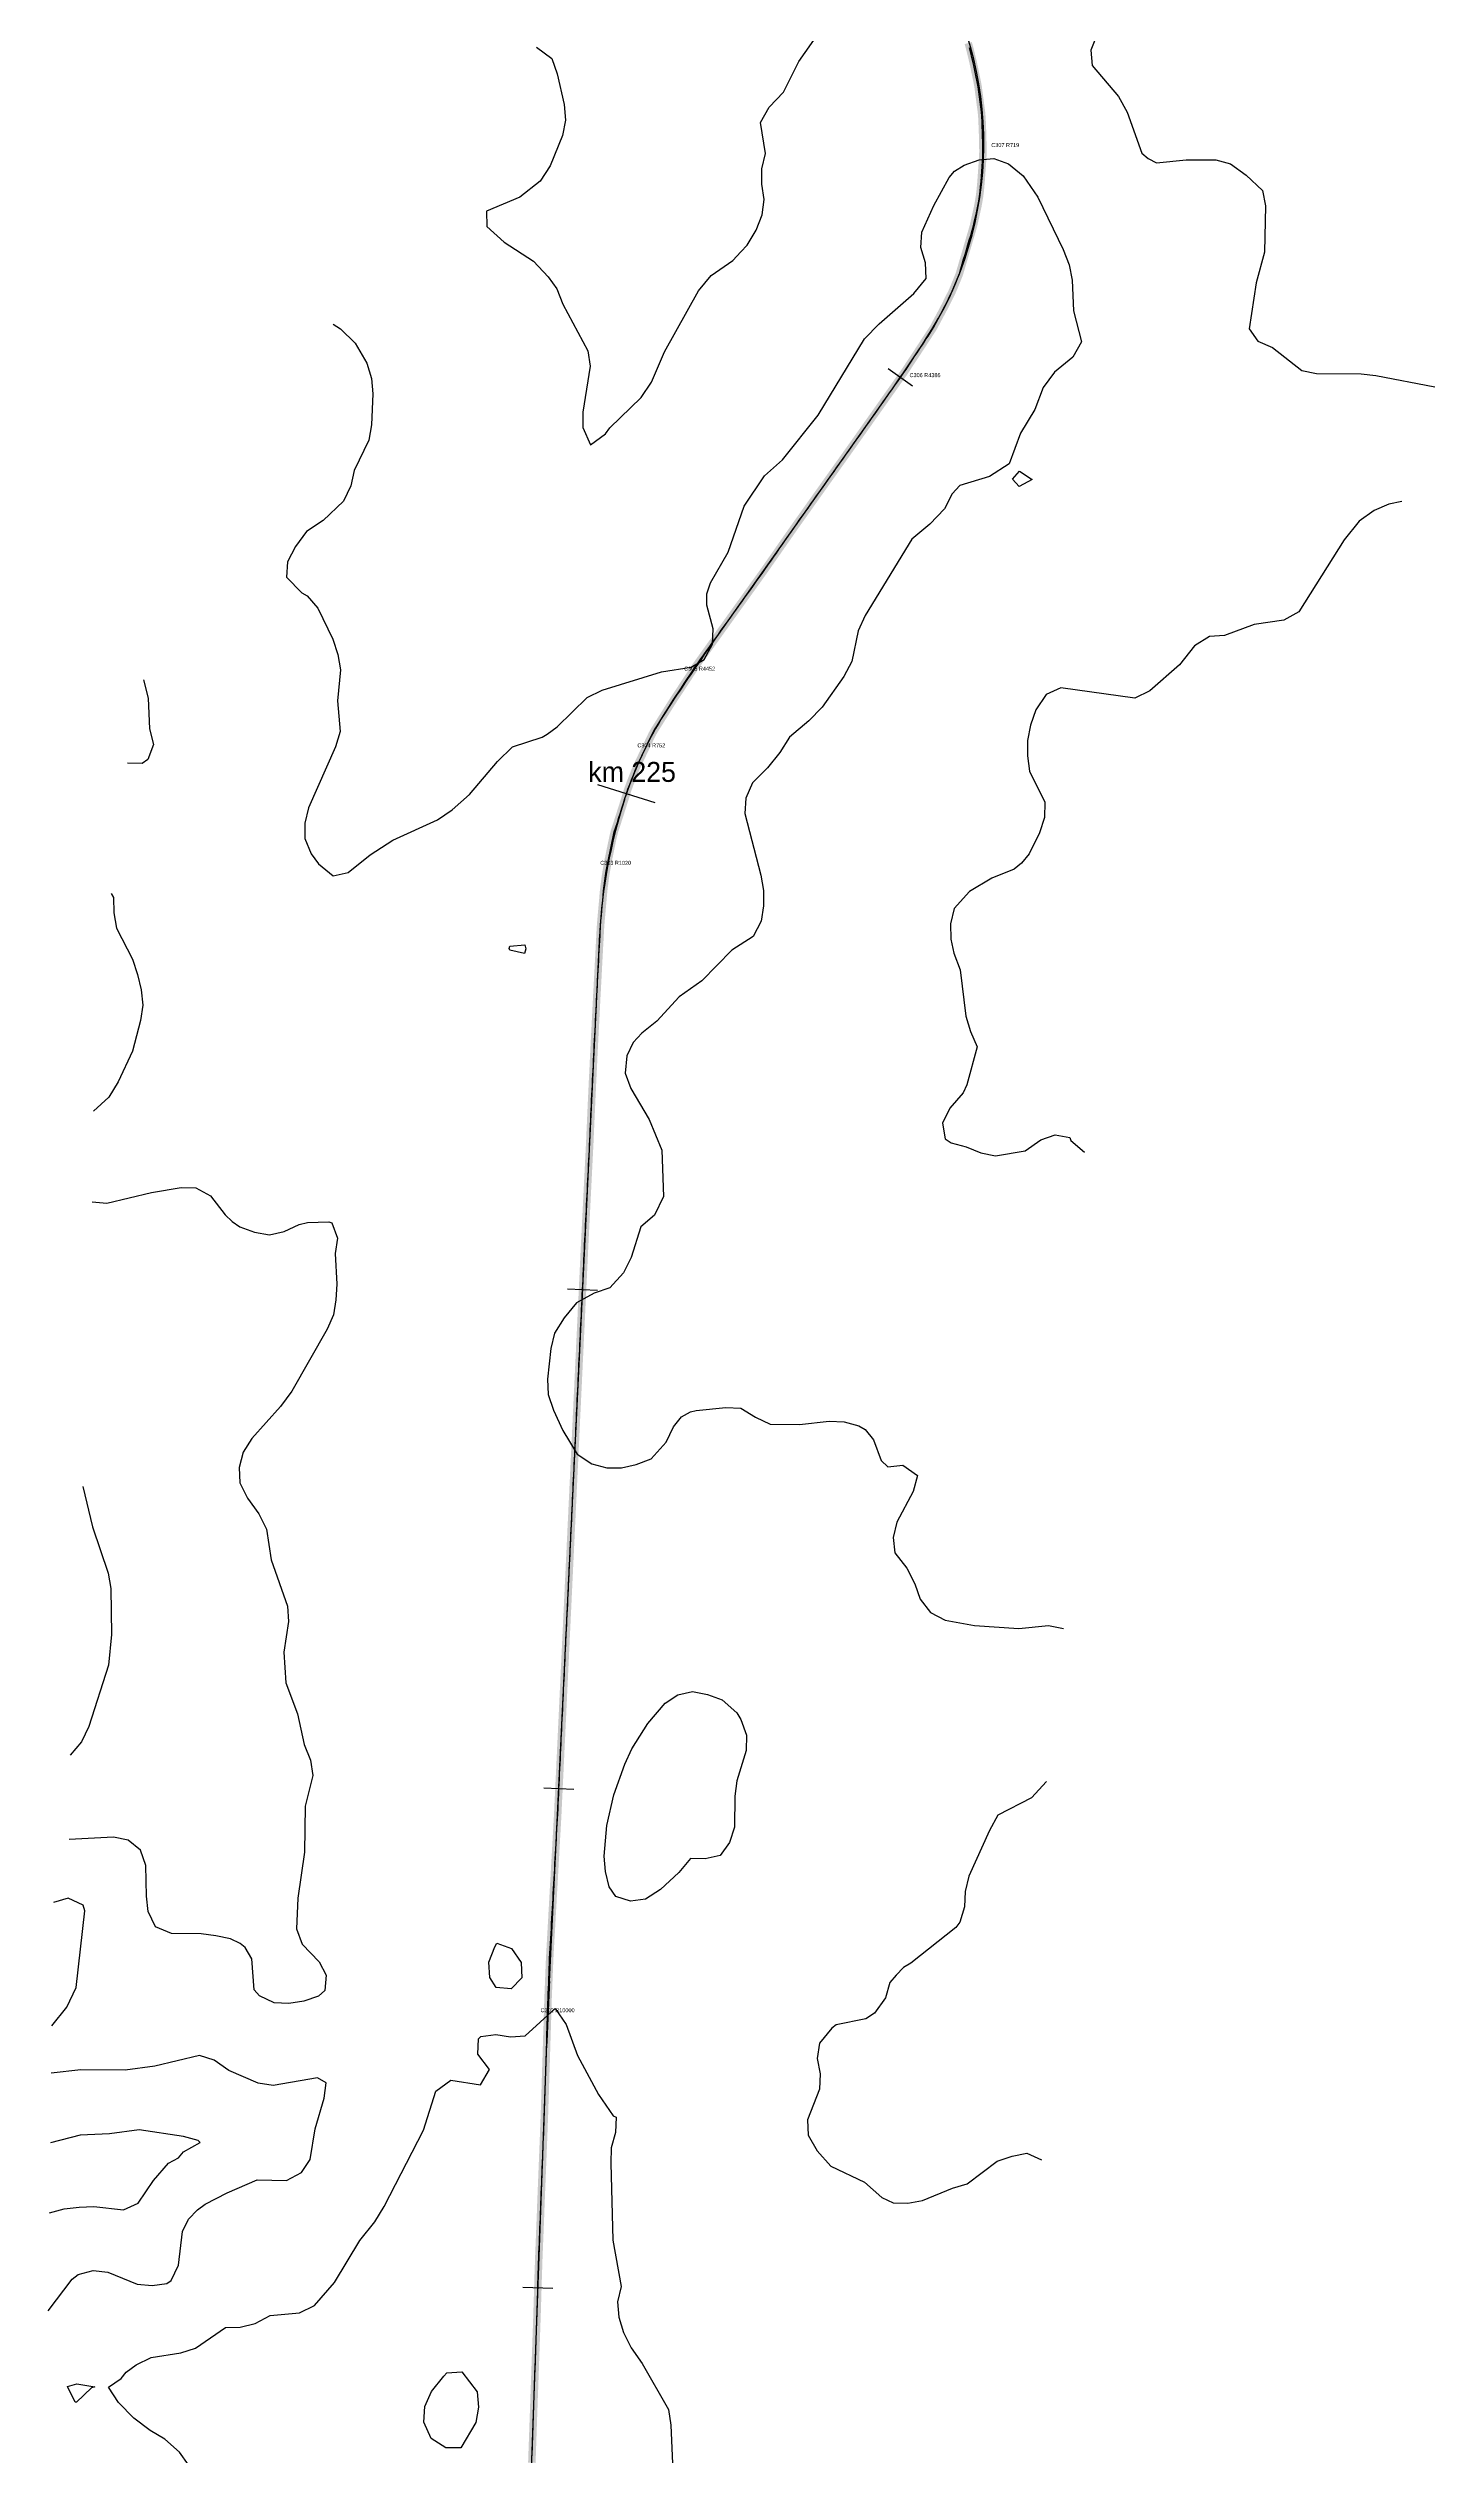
# Model space of a CAD drawing. Header units: metres. Extents: x 697254 to 930473, y 8023396 to 8227001.
# Drawn here: x 777453 to 780231, y 8153143 to 8157965 of the extents above; entities that cross this region are included whole.
import ezdxf

# ---------------------------------------------------------------- set-up
doc = ezdxf.new("R2010")
doc.units = ezdxf.units.M
for name, color, linetype in [('ALIGNMENT_FITTED', 4, 'Continuous'), ('CENTRELINE', 7, 'Continuous'), ('CHAINAGE', 7, 'Continuous'), ('CONTOUR_10M', 33, 'Continuous'), ('CONTOUR_INDEX_50M', 34, 'Continuous'), ('CURVE_LABELS', 4, 'Continuous'), ('GRADE_0-4', 3, 'Continuous')]:
    doc.layers.add(name, color=color, linetype=linetype)

msp = doc.modelspace()

# ---------------------------------------------------------------- linework, layer by layer
at = {"layer": 'ALIGNMENT_FITTED'}
for p, q in [((778784.6, 8156774.3), (779122, 8157250.5)), ((778607.8, 8156459.4), (778610, 8156466)), ((778457.3, 8154092.6), (778558.1, 8156190.3)), ((778303.7, 8149803), (778452.1, 8153968.8))]:
    msp.add_line(p, q, dxfattribs=at)
for centre, radius, start, end in [((778609.1, 8157773.5), 718.5, -33.2836, 32.2298), ((775543.6, 8159785.9), 4385.6, -35.3195, -33.2836), ((782417.5, 8154200.3), 4452.4, 144.6805, 146.7058), ((779324.6, 8156231.5), 752.2, 146.7058, 161.8278), ((779577, 8156141.3), 1020, 161.8278, 177.2492), ((788445.8, 8153612.6), 10000, 177.24922, 177.95868)]:
    msp.add_arc(centre, radius, start, end, dxfattribs=at)
at = {"layer": 'CENTRELINE'}
msp.add_polyline3d([(778422.4, 8153139, 1308.6), (778422.8, 8153149, 1308.6), (778423.1, 8153159, 1308.5), (778423.5, 8153169, 1308.5), (778423.8, 8153179, 1308.5), (778424.2, 8153189, 1308.4), (778424.5, 8153199, 1308.3), (778424.9, 8153209, 1308.2), (778425.2, 8153219, 1308.1), (778425.6, 8153229, 1308), (778425.9, 8153239, 1307.8), (778426.3, 8153248.9, 1307.6), (778426.6, 8153258.9, 1307.4), (778427, 8153268.9, 1307.2), (778427.4, 8153278.9, 1307.1), (778427.7, 8153288.9, 1307.1), (778428.1, 8153298.9, 1307.1), (778428.4, 8153308.9, 1306.9), (778428.8, 8153318.9, 1306.8), (778429.1, 8153328.9, 1306.7), (778429.5, 8153338.9, 1306.5), (778429.8, 8153348.9, 1306.2), (778430.2, 8153358.9, 1305.9), (778430.5, 8153368.9, 1305.9), (778430.9, 8153378.9, 1306), (778431.2, 8153388.9, 1306.1), (778431.6, 8153398.9, 1306.1), (778431.9, 8153408.9, 1305.9), (778432.3, 8153418.9, 1305.8), (778432.6, 8153428.9, 1305.8), (778432.9, 8153438.9, 1305.8), (778433.2, 8153448.9, 1305.9), (778433.5, 8153458.9, 1305.7), (778433.8, 8153468.9, 1305.5), (778434.1, 8153478.9, 1305.2), (778434.4, 8153488.9, 1305.1), (778434.7, 8153498.9, 1305), (778435, 8153508.9, 1304.9), (778435.4, 8153518.9, 1304.9), (778435.7, 8153528.9, 1305.1), (778436, 8153538.9, 1305.2), (778436.4, 8153548.9, 1305.4), (778436.8, 8153558.9, 1305.5), (778437.2, 8153568.9, 1305.6), (778437.6, 8153578.9, 1305.7), (778438, 8153588.9, 1305.6), (778438.4, 8153598.9, 1305.5), (778438.8, 8153608.9, 1305.4), (778439.2, 8153618.9, 1305.4), (778439.6, 8153628.9, 1305.5), (778439.9, 8153638.9, 1305.5), (778440.3, 8153648.9, 1305.4), (778440.7, 8153658.9, 1305.3), (778441.1, 8153668.9, 1305.2), (778441.5, 8153678.9, 1305.3), (778441.9, 8153688.9, 1305.3), (778442.3, 8153698.9, 1305.4), (778442.7, 8153708.9, 1305.1), (778443.1, 8153718.9, 1304.8), (778443.5, 8153728.9, 1304.4), (778443.9, 8153738.9, 1304.2), (778444.3, 8153748.9, 1303.9), (778444.7, 8153758.9, 1303.6), (778445.1, 8153768.9, 1303.5), (778445.5, 8153778.9, 1303.4), (778445.9, 8153788.9, 1303.3), (778446.2, 8153798.9, 1303.1), (778446.6, 8153808.9, 1302.9), (778447, 8153818.9, 1302.7), (778447.4, 8153828.9, 1302.8), (778447.7, 8153838.9, 1303), (778448, 8153848.9, 1303.3), (778448.4, 8153858.9, 1303.2), (778448.7, 8153868.9, 1302.7), (778449, 8153878.9, 1302.3), (778449.3, 8153888.9, 1302), (778449.6, 8153898.9, 1301.9), (778449.9, 8153908.9, 1301.8), (778450.2, 8153918.9, 1301.6), (778450.6, 8153928.9, 1301.4), (778450.9, 8153938.9, 1301.2), (778451.2, 8153948.9, 1301), (778451.5, 8153958.9, 1301), (778451.8, 8153968.9, 1300.9), (778452.1, 8153978.9, 1300.8), (778452.4, 8153988.9, 1300.7), (778452.8, 8153998.9, 1300.6), (778453.1, 8154008.9, 1300.5), (778453.4, 8154018.9, 1300.3), (778453.7, 8154028.9, 1300.1), (778454, 8154038.9, 1299.9), (778454.3, 8154048.9, 1299.9), (778454.6, 8154058.9, 1299.8), (778455, 8154068.9, 1299.8), (778455.4, 8154078.9, 1299.8), (778455.8, 8154088.9, 1299.7), (778456.2, 8154098.9, 1299.7), (778456.6, 8154108.9, 1299.8), (778457, 8154118.9, 1299.9), (778457.4, 8154128.9, 1300.1), (778457.8, 8154138.9, 1300.1), (778458.4, 8154148.9, 1300.2), (778458.9, 8154158.9, 1300.2), (778459.5, 8154168.9, 1300.1), (778460, 8154178.8, 1299.9), (778460.6, 8154188.8, 1299.7), (778461.2, 8154198.8, 1299.6), (778461.7, 8154208.8, 1299.5), (778462.3, 8154218.8, 1299.5), (778462.8, 8154228.8, 1299.7), (778463.4, 8154238.8, 1300.1), (778464, 8154248.8, 1300.5), (778464.5, 8154258.8, 1300.5), (778465.1, 8154268.8, 1300.2), (778465.6, 8154278.7, 1299.9), (778466.2, 8154288.7, 1299.7), (778466.8, 8154298.7, 1299.6), (778467.3, 8154308.7, 1299.5), (778467.9, 8154318.7, 1299.4), (778468.4, 8154328.7, 1299.3), (778469, 8154338.7, 1299.1), (778469.6, 8154348.7, 1298.9), (778470.1, 8154358.7, 1298.9), (778470.7, 8154368.7, 1298.8), (778471.2, 8154378.6, 1298.8), (778471.8, 8154388.6, 1299), (778472.4, 8154398.6, 1299.3), (778472.9, 8154408.6, 1299.4), (778473.5, 8154418.6, 1299.5), (778474, 8154428.6, 1299.5), (778474.5, 8154438.6, 1299.5), (778474.9, 8154448.6, 1298.9), (778475.4, 8154458.6, 1298.4), (778475.9, 8154468.6, 1298), (778476.4, 8154478.6, 1298.5), (778476.8, 8154488.6, 1299), (778477.3, 8154498.6, 1299.6), (778477.8, 8154508.5, 1299), (778478.3, 8154518.5, 1298.3), (778478.7, 8154528.5, 1297.6), (778479.2, 8154538.5, 1297.4), (778479.7, 8154548.5, 1297.2), (778480.1, 8154558.5, 1297.1), (778480.6, 8154568.5, 1297.1), (778481.1, 8154578.5, 1297.2), (778481.6, 8154588.5, 1297.3), (778482, 8154598.5, 1297.3), (778482.5, 8154608.5, 1297.1), (778483, 8154618.5, 1297), (778483.5, 8154628.5, 1296.9), (778483.9, 8154638.5, 1296.8), (778484.4, 8154648.5, 1296.7), (778484.9, 8154658.5, 1296.7), (778485.3, 8154668.5, 1296.9), (778485.8, 8154678.5, 1297), (778486.3, 8154688.4, 1297), (778486.8, 8154698.4, 1296.7), (778487.2, 8154708.4, 1296.5), (778487.7, 8154718.4, 1296.3), (778488.2, 8154728.4, 1296.1), (778488.7, 8154738.4, 1295.9), (778489.1, 8154748.4, 1295.8), (778489.6, 8154758.4, 1295.7), (778490.1, 8154768.4, 1295.7), (778490.5, 8154778.4, 1295.6), (778491, 8154788.4, 1295.5), (778491.5, 8154798.4, 1295.3), (778492, 8154808.4, 1295.1), (778492.4, 8154818.4, 1295.1), (778492.9, 8154828.4, 1295.1), (778493.4, 8154838.4, 1295.1), (778493.9, 8154848.4, 1294.7), (778494.3, 8154858.4, 1294.4), (778494.8, 8154868.3, 1294), (778495.3, 8154878.3, 1293.8), (778495.7, 8154888.3, 1293.6), (778496.2, 8154898.3, 1293.4), (778496.7, 8154908.3, 1293.4), (778497.2, 8154918.3, 1293.3), (778497.6, 8154928.3, 1293.3), (778498.1, 8154938.3, 1293.4), (778498.6, 8154948.3, 1293.5), (778499.1, 8154958.3, 1293.6), (778499.5, 8154968.3, 1293.2), (778500, 8154978.3, 1292.8), (778500.5, 8154988.3, 1292.3), (778500.9, 8154998.3, 1292.2), (778501.4, 8155008.3, 1292.1), (778501.9, 8155018.3, 1292.1), (778502.4, 8155028.3, 1291.9), (778502.8, 8155038.3, 1291.6), (778503.3, 8155048.2, 1291.3), (778503.8, 8155058.2, 1291.1), (778504.3, 8155068.2, 1291.1), (778504.7, 8155078.2, 1291.1), (778505.2, 8155088.2, 1291), (778505.7, 8155098.2, 1290.7), (778506.1, 8155108.2, 1290.5), (778506.6, 8155118.2, 1290.3), (778507.1, 8155128.2, 1290.2), (778507.6, 8155138.2, 1290), (778508, 8155148.2, 1289.9), (778508.5, 8155158.2, 1289.9), (778509, 8155168.2, 1290), (778509.5, 8155178.2, 1290), (778509.9, 8155188.2, 1289.8), (778510.4, 8155198.2, 1289.7), (778510.9, 8155208.2, 1289.6), (778511.3, 8155218.2, 1289.7), (778511.8, 8155228.1, 1289.7), (778512.3, 8155238.1, 1289.7), (778512.8, 8155248.1, 1289.5), (778513.2, 8155258.1, 1289.3), (778513.7, 8155268.1, 1289.1), (778514.2, 8155278.1, 1289.2), (778514.7, 8155288.1, 1289.3), (778515.1, 8155298.1, 1289.4), (778515.6, 8155308.1, 1289.3), (778516.1, 8155318.1, 1289.2), (778516.5, 8155328.1, 1289.1), (778517, 8155338.1, 1289.1), (778517.5, 8155348.1, 1289.1), (778518, 8155358.1, 1289.1), (778518.4, 8155368.1, 1289.1), (778518.9, 8155378.1, 1289), (778519.4, 8155388.1, 1288.9), (778519.9, 8155398.1, 1288.9), (778520.3, 8155408, 1289), (778520.8, 8155418, 1289), (778521.3, 8155428, 1289.1), (778521.7, 8155438, 1289.3), (778522.2, 8155448, 1289.4), (778522.7, 8155458, 1289.6), (778523.2, 8155468, 1289.8), (778523.6, 8155478, 1290), (778524.1, 8155488, 1290.3), (778524.6, 8155498, 1290.7), (778525.1, 8155508, 1291.1), (778525.5, 8155518, 1291.4), (778526, 8155528, 1291.5), (778526.5, 8155538, 1291.6), (778526.9, 8155548, 1291.8), (778527.4, 8155558, 1292.1), (778527.9, 8155568, 1292.3), (778528.4, 8155578, 1292.4), (778528.9, 8155587.9, 1292.3), (778529.4, 8155597.9, 1292.2), (778529.9, 8155607.9, 1292.1), (778530.4, 8155617.9, 1292), (778530.9, 8155627.9, 1291.9), (778531.4, 8155637.9, 1291.8), (778531.9, 8155647.9, 1291.7), (778532.4, 8155657.9, 1291.6), (778532.9, 8155667.9, 1291.5), (778533.4, 8155677.9, 1291.8), (778533.9, 8155687.9, 1292.2), (778534.4, 8155697.9, 1292.6), (778534.9, 8155707.9, 1292.9), (778535.4, 8155717.9, 1293.2), (778535.9, 8155727.8, 1293.5), (778536.4, 8155737.8, 1293.5), (778536.9, 8155747.8, 1293.5), (778537.4, 8155757.8, 1293.4), (778537.9, 8155767.8, 1293.4), (778538.4, 8155777.8, 1293.5), (778538.8, 8155787.8, 1293.5), (778539.2, 8155797.8, 1293.3), (778539.7, 8155807.8, 1293.2), (778540.1, 8155817.8, 1293.1), (778540.6, 8155827.8, 1292.7), (778541, 8155837.8, 1292.3), (778541.5, 8155847.8, 1291.9), (778541.9, 8155857.8, 1291.7), (778542.4, 8155867.8, 1291.6), (778542.9, 8155877.8, 1291.5), (778543.3, 8155887.8, 1291.5), (778543.8, 8155897.8, 1291.4), (778544.3, 8155907.7, 1291.4), (778544.8, 8155917.7, 1291.4), (778545.3, 8155927.7, 1291.5), (778545.7, 8155937.7, 1291.5), (778546.2, 8155947.7, 1291.6), (778546.7, 8155957.7, 1291.6), (778547.2, 8155967.7, 1291.7), (778547.7, 8155977.7, 1291.7), (778548.2, 8155987.7, 1291.7), (778548.7, 8155997.7, 1291.7), (778549.3, 8156007.7, 1291.7), (778549.8, 8156017.7, 1291.9), (778550.3, 8156027.7, 1292), (778550.8, 8156037.7, 1292.2), (778551.3, 8156047.7, 1292.5), (778551.8, 8156057.6, 1292.7), (778552.3, 8156067.6, 1293.1), (778552.9, 8156077.6, 1293.8), (778553.4, 8156087.6, 1294.5), (778553.9, 8156097.6, 1295.2), (778554.5, 8156107.6, 1294.9), (778555, 8156117.6, 1294.6), (778555.5, 8156127.6, 1294.2), (778556, 8156137.6, 1295), (778556.6, 8156147.6, 1295.8), (778557.1, 8156157.6, 1296.6), (778557.6, 8156167.6, 1296.6), (778558.2, 8156177.5, 1296.5), (778558.7, 8156187.5, 1296.4), (778559.2, 8156197.5, 1296.4), (778559.8, 8156207.5, 1296.6), (778560.6, 8156217.5, 1296.7), (778561.5, 8156227.5, 1296.7), (778562.4, 8156237.4, 1296.7), (778563.3, 8156247.4, 1296.8), (778564.2, 8156257.4, 1296.7), (778565, 8156267.3, 1296.7), (778565.9, 8156277.3, 1296.6), (778567.1, 8156287.2, 1296.7), (778568.4, 8156297.1, 1296.9), (778569.7, 8156307.1, 1297), (778571.3, 8156316.9, 1297.2), (778573, 8156326.8, 1297.4), (778574.7, 8156336.6, 1297.6), (778576.8, 8156346.4, 1297.7), (778578.8, 8156356.2, 1297.6), (778580.8, 8156366, 1297.4), (778582.9, 8156375.8, 1297.2), (778584.9, 8156385.6, 1297), (778587.3, 8156395.3, 1296.8), (778590.4, 8156404.9, 1296.6), (778593.5, 8156414.4, 1296.5), (778596.6, 8156423.9, 1296.5), (778599.6, 8156433.4, 1296.5), (778602.7, 8156442.9, 1296.3), (778605.7, 8156452.5, 1296.1), (778608.7, 8156462, 1296), (778611.7, 8156471.6, 1295.9), (778614.7, 8156481.1, 1295.8), (778618.2, 8156490.5, 1295.6), (778621.8, 8156499.8, 1295.4), (778625.5, 8156509.1, 1295.1), (778629.1, 8156518.5, 1294.7), (778633, 8156527.7, 1294.4), (778637.3, 8156536.7, 1294.4), (778641.6, 8156545.7, 1294.3), (778645.9, 8156554.8, 1294.2), (778650.2, 8156563.8, 1294), (778654.5, 8156572.8, 1293.8), (778658.8, 8156581.8, 1293.7), (778663.1, 8156590.9, 1293.7), (778668.1, 8156599.6, 1293.6), (778673.4, 8156608, 1293.3), (778678.7, 8156616.5, 1292.9), (778684.1, 8156625, 1292.4), (778689.4, 8156633.4, 1292.1), (778694.7, 8156641.9, 1291.7), (778700, 8156650.4, 1291.5), (778705.4, 8156658.8, 1291.2), (778710.9, 8156667.2, 1290.8), (778716.4, 8156675.5, 1290.6), (778721.9, 8156683.9, 1290.5), (778727.4, 8156692.3, 1290.5), (778732.9, 8156700.6, 1290.4), (778738.4, 8156709, 1290.3), (778743.9, 8156717.4, 1290), (778749.4, 8156725.7, 1289.9), (778755.1, 8156733.9, 1289.7), (778760.9, 8156742.1, 1289.7), (778766.7, 8156750.2, 1289.8), (778772.6, 8156758.3, 1290), (778778.4, 8156766.5, 1290.1), (778784.2, 8156774.6, 1290.1), (778790.1, 8156782.7, 1290.1), (778795.9, 8156790.8, 1290), (778801.7, 8156799, 1290), (778807.6, 8156807.1, 1290.2), (778813.4, 8156815.2, 1290.5), (778819.2, 8156823.4, 1290.8), (778825.1, 8156831.5, 1291), (778830.9, 8156839.6, 1291.1), (778836.7, 8156847.7, 1291.2), (778842.6, 8156855.9, 1291.3), (778848.4, 8156864, 1291.3), (778854.2, 8156872.1, 1291.5), (778860.1, 8156880.3, 1291.7), (778865.9, 8156888.4, 1291.9), (778871.7, 8156896.5, 1292.1), (778877.6, 8156904.7, 1292.4), (778883.4, 8156912.8, 1292.6), (778889.2, 8156920.9, 1292.8), (778894.9, 8156929.2, 1293), (778900.6, 8156937.4, 1293.1), (778906.4, 8156945.6, 1293.2), (778912.1, 8156953.8, 1293.1), (778917.8, 8156962, 1293.2), (778923.5, 8156970.2, 1293.1), (778929.2, 8156978.4, 1293.2), (778935, 8156986.6, 1293.5), (778940.7, 8156994.8, 1293.7), (778946.4, 8157003, 1293.8), (778952.2, 8157011.2, 1293.7), (778958, 8157019.4, 1293.7), (778963.8, 8157027.5, 1293.6), (778969.6, 8157035.7, 1293.7), (778975.4, 8157043.8, 1293.8), (778981.1, 8157052, 1293.9), (778986.9, 8157060.1, 1293.7), (778992.7, 8157068.3, 1293.4), (778998.5, 8157076.4, 1293.2), (779004.3, 8157084.6, 1293.2), (779010.1, 8157092.8, 1293.1), (779015.9, 8157100.9, 1293.2), (779021.7, 8157109.1, 1293.3), (779027.5, 8157117.2, 1293.2), (779033.3, 8157125.4, 1293.2), (779039.1, 8157133.5, 1293.2), (779044.9, 8157141.7, 1293.1), (779050.7, 8157149.8, 1293.1), (779056.5, 8157158, 1293.2), (779062.3, 8157166.2, 1293.5), (779068.1, 8157174.3, 1293.5), (779073.9, 8157182.5, 1293.3), (779079.6, 8157190.7, 1293), (779085.4, 8157198.8, 1292.9), (779091.2, 8157207, 1293.2), (779097, 8157215.2, 1293.6), (779102.7, 8157223.4, 1294), (779108.5, 8157231.5, 1293.8), (779114.3, 8157239.7, 1293.4), (779120.1, 8157247.9, 1293.1), (779125.8, 8157256, 1292.9), (779131.6, 8157264.2, 1292.9), (779137.4, 8157272.4, 1292.9), (779143.2, 8157280.5, 1292.9), (779149, 8157288.7, 1293), (779154.7, 8157296.9, 1293.1), (779160.5, 8157305, 1293), (779166.3, 8157313.2, 1292.9), (779171.9, 8157321.5, 1292.8), (779177.4, 8157329.9, 1292.6), (779182.9, 8157338.2, 1292.4), (779188.4, 8157346.6, 1292.2), (779193.9, 8157354.9, 1292), (779199.4, 8157363.3, 1291.9), (779204.9, 8157371.7, 1291.8), (779210.3, 8157380, 1291.9), (779215.8, 8157388.4, 1292.1), (779221.3, 8157396.8, 1292.4), (779226.7, 8157405.2, 1292.5), (779231.4, 8157414, 1292.4), (779236.1, 8157422.8, 1291.9), (779240.9, 8157431.7, 1291.5), (779245.6, 8157440.5, 1291.1), (779250.2, 8157449.4, 1290.9), (779254.6, 8157458.3, 1290.8), (779259.1, 8157467.3, 1290.8), (779263.6, 8157476.2, 1291), (779267.6, 8157485.4, 1291.2), (779271.4, 8157494.7, 1291.2), (779275.2, 8157503.9, 1291.2), (779278.8, 8157513.2, 1291.3), (779281.6, 8157522.8, 1291.3), (779284.4, 8157532.4, 1291.4), (779287.2, 8157542, 1291.5), (779290.1, 8157551.6, 1291.8), (779292.9, 8157561.2, 1292.2), (779295.7, 8157570.8, 1292.5), (779298.5, 8157580.4, 1292.6), (779301.3, 8157590, 1292.7), (779304.2, 8157599.6, 1292.6), (779306.9, 8157609.3, 1292.4), (779309.1, 8157619, 1292.2), (779311.3, 8157628.8, 1292.1), (779313.4, 8157638.6, 1292.2), (779315.6, 8157648.3, 1292.4), (779317.4, 8157658.2, 1292.4), (779319, 8157668, 1291.9), (779320.3, 8157678, 1291.3), (779321.2, 8157687.9, 1290.8), (779322.1, 8157697.9, 1290.7), (779322.8, 8157707.9, 1290.6), (779323.5, 8157717.8, 1290.5), (779324.2, 8157727.8, 1290.2), (779324.9, 8157737.8, 1290), (779325.5, 8157747.8, 1289.7), (779325.9, 8157757.8, 1289.6), (779325.7, 8157767.8, 1289.5), (779325.5, 8157777.8, 1289.4), (779325.3, 8157787.8, 1289.1), (779325, 8157797.8, 1288.7), (779324.6, 8157807.8, 1288.3), (779324.2, 8157817.8, 1288.2), (779323.7, 8157827.8, 1288), (779322.8, 8157837.7, 1287.8), (779321.4, 8157847.7, 1287.6), (779320.1, 8157857.6, 1287.5), (779318.8, 8157867.5, 1287.4), (779317.5, 8157877.4, 1287.4), (779316.2, 8157887.3, 1287.4), (779314.4, 8157897.2, 1287.4), (779312.4, 8157907, 1287.4), (779310.3, 8157916.8, 1287.6), (779308.3, 8157926.6, 1287.8), (779306.2, 8157936.4, 1287.9), (779303.9, 8157946.1, 1287.7), (779301.5, 8157955.8, 1287.6), (779299.1, 8157965.5, 1287.4)], dxfattribs=at)
at = {"layer": 'CHAINAGE'}
for p, q in [((779185, 8157287.7), (779136, 8157322.4)), ((778669, 8156453.7), (778554.4, 8156489.4)), ((778553.6, 8155476.6), (778493.7, 8155479.4)), ((778506.3, 8154477.1), (778446.4, 8154480)), ((778464.1, 8153478), (778404.1, 8153479.9))]:
    msp.add_line(p, q, dxfattribs=at)
at = {"layer": 'CONTOUR_10M'}
for points, elevation in [([(779578.6, 8158052.8), (779542.3, 8157961), (779544.5, 8157930.2), (779597.6, 8157868), (779614.9, 8157837), (779644.4, 8157754.6), (779657, 8157744.2), (779673.8, 8157735.3), (779733.1, 8157741.4), (779792.5, 8157741.4), (779822, 8157733), (779853.1, 8157710.8), (779886.2, 8157679.6), (779891.9, 8157648.8), (779890, 8157556.5), (779873.4, 8157495.2), (779859.5, 8157403.1), (779876.6, 8157377.9), (779906.1, 8157365.7), (779964.8, 8157319.4), (779994.4, 8157313), (780083.4, 8157312.5), (780113, 8157309.2), (780231.3, 8157286.6)], 1280), ([(778431.3, 8157966.8), (778462.1, 8157944.4), (778472.6, 8157913.5), (778486.9, 8157851.8), (778489.8, 8157821), (778483.2, 8157790.3), (778458.7, 8157729.1), (778438.6, 8157698.6), (778397.8, 8157666.4), (778331.4, 8157638.5), (778331.7, 8157607.7), (778366.5, 8157576.5), (778425.7, 8157538.3), (778455, 8157506.9), (778472.4, 8157482.8), (778484.4, 8157451.9), (778534.6, 8157359), (778538.8, 8157328.2), (778524.4, 8157236.1), (778524, 8157205.3), (778539.5, 8157170.6), (778569.5, 8157192.3), (778578.5, 8157204.6), (778640.8, 8157265.3), (778661.5, 8157295.8), (778687.6, 8157357), (778755.8, 8157479.1), (778781.2, 8157509.3), (778824.8, 8157539.7), (778841.1, 8157556.8), (778853.5, 8157570.1), (778871.3, 8157600.1), (778883.3, 8157631.3), (778887.8, 8157662), (778882.6, 8157692.8), (778882.6, 8157723.5), (778890.5, 8157754.2), (778880.5, 8157815.9), (778897.4, 8157846.4), (778926.1, 8157876.8), (778956.9, 8157937.9), (778999.9, 8157998.9)], 1280), ([(778023.8, 8157411.8), (778038.5, 8157402.6), (778067.8, 8157373.8), (778091.6, 8157334), (778100.6, 8157303.1), (778103.7, 8157272.3), (778100.8, 8157210.8), (778095.4, 8157180.1), (778066.1, 8157119), (778059.6, 8157088.3), (778044.8, 8157057.8), (778003.8, 8157018.6), (777970.5, 8156997.2), (777948.5, 8156966.7), (777932.6, 8156936.2), (777930.6, 8156905.5), (777961.6, 8156874.3), (777972.2, 8156867.8), (777993.5, 8156843.1), (778023.4, 8156781.2), (778033.6, 8156750.3), (778039, 8156719.5), (778032.9, 8156658), (778038.2, 8156596.5), (778029, 8156565.8), (777974.8, 8156443.5), (777967.4, 8156412.8), (777967.1, 8156382.1), (777979.8, 8156351.1), (777994.8, 8156331.3), (778024.2, 8156307), (778053.9, 8156313.9), (778098.1, 8156349.6), (778143.7, 8156378.9), (778233.2, 8156419.3), (778262.4, 8156439.7), (778297.3, 8156470), (778353.3, 8156536.5), (778383.4, 8156565.4), (778442.9, 8156585.2), (778452.5, 8156591), (778472.9, 8156605.6), (778532.9, 8156664.2), (778562.8, 8156679), (778681.9, 8156716), (778741.3, 8156725.1), (778767.4, 8156740.7), (778784.2, 8156771.3), (778785.4, 8156802), (778772.6, 8156849.5), (778772.9, 8156872.2), (778780.1, 8156894.4), (778815.5, 8156955.4), (778847.7, 8157047.3), (778888.1, 8157108.3), (778924.6, 8157140.5), (778995.5, 8157229.9), (779088.8, 8157382.5), (779118.2, 8157412.9), (779187.6, 8157473.5), (779211.8, 8157503.9), (779211.1, 8157534.7), (779201.4, 8157565.6), (779203.6, 8157596.3), (779227.8, 8157649.9), (779258.2, 8157705.7), (779268.9, 8157718.5), (779288.2, 8157730.3), (779318, 8157741.2), (779347.7, 8157743.8), (779377.2, 8157733.3), (779406.5, 8157709.5), (779435.6, 8157666.2), (779486.3, 8157561.8), (779498.3, 8157530.9), (779504.8, 8157500.1), (779507.5, 8157438.5), (779523.2, 8157376.8), (779506.1, 8157346.3), (779469.1, 8157316), (779446.3, 8157285.5), (779430, 8157240.9), (779401.4, 8157193.8), (779378.2, 8157132.6), (779339.3, 8157107.2), (779279.8, 8157089.2), (779264.5, 8157072.6), (779249.1, 8157042), (779219.5, 8157011.8), (779183.2, 8156981.4), (779089.7, 8156828.8), (779076, 8156798.2), (779063.5, 8156736.8), (779047.2, 8156706.3), (779003.9, 8156645.3), (778977.1, 8156617.5), (778938.2, 8156584.7), (778918.9, 8156554.2), (778894.2, 8156523.7), (778864.2, 8156493.4), (778850.7, 8156462.8), (778849.1, 8156432.1), (778880.8, 8156308.6), (778885.9, 8156277.8), (778886.4, 8156247), (778881.3, 8156216.3), (778865.2, 8156185.8), (778822.8, 8156158.7), (778762.7, 8156097.1), (778717.3, 8156064.7), (778672.7, 8156016.2), (778642.7, 8155991.9), (778625.2, 8155973.6), (778612.5, 8155947), (778609.1, 8155912.3), (778620.3, 8155881.4), (778657.2, 8155819.4), (778682.2, 8155757.5), (778685.6, 8155665.2), (778667.6, 8155627.5), (778640.2, 8155604.3), (778621.1, 8155543), (778605.7, 8155512.4), (778578.2, 8155482), (778547, 8155471.4), (778511.4, 8155452.1), (778486.9, 8155421.7), (778467.4, 8155391.2), (778460.4, 8155360.5), (778453.4, 8155299.1), (778455.1, 8155268.3), (778465.6, 8155237.4), (778484.1, 8155196.6), (778513.1, 8155149), (778542.5, 8155129.8), (778572, 8155121.3), (778601.7, 8155121.8), (778631.4, 8155128.4), (778661.2, 8155139.9), (778691, 8155172.9), (778706, 8155203.5), (778721.6, 8155223.8), (778739.8, 8155233.8), (778751.5, 8155236.7), (778810.8, 8155242.3), (778840.5, 8155241.1), (778869.9, 8155222.8), (778899.3, 8155209.2), (778958.6, 8155208.5), (779018, 8155215.1), (779047.6, 8155213.4), (779077.2, 8155205.8), (779089.9, 8155198.5), (779106.5, 8155177.8), (779121.7, 8155136.5), (779135.4, 8155123.6), (779165.1, 8155126.9), (779194.5, 8155106.1), (779186, 8155074.2), (779153.3, 8155013.1), (779145.7, 8154982.4), (779149.2, 8154951.6), (779173.2, 8154920.5), (779189.3, 8154889.6), (779200.4, 8154858.7), (779220.5, 8154831.9), (779250, 8154816.5), (779309.2, 8154806.1), (779398, 8154799.8), (779457.4, 8154805.5), (779487, 8154799.6)], 1290), ([(779385.3, 8157101.8), (779398.8, 8157117.5), (779424.5, 8157101.2), (779398.4, 8157086.7), (779385.3, 8157101.8)], 1290), ([(780165.2, 8157056.9), (780139.2, 8157051.6), (780109.4, 8157038.9), (780079.5, 8157017.4), (780049.3, 8156980.5), (779958.5, 8156836), (779928.6, 8156819), (779869.2, 8156810.7), (779809.6, 8156788.3), (779779.9, 8156786.7), (779750, 8156768), (779719.9, 8156729.8), (779659.9, 8156677.6), (779630, 8156663.1), (779482, 8156684.1), (779452.2, 8156670.2), (779431.7, 8156639.7), (779421, 8156609.1), (779415.4, 8156578.4), (779415.4, 8156547.7), (779419.4, 8156516.9), (779450, 8156454.9), (779449, 8156424.2), (779439.1, 8156393.6), (779418.4, 8156351.6), (779403.4, 8156332.5), (779388.3, 8156320.5), (779343.4, 8156302.5), (779298.8, 8156275.8), (779267.9, 8156242), (779261.1, 8156211.3), (779261.5, 8156180.6), (779267.5, 8156152.1), (779280.4, 8156118.8), (779291.8, 8156026.4), (779300.9, 8155995.5), (779314.4, 8155964.5), (779293.7, 8155888.9), (779286.2, 8155872.6), (779259.8, 8155842.2), (779245.1, 8155811.7), (779250.2, 8155780.8), (779262.5, 8155772.2), (779292.1, 8155764.6), (779321.6, 8155752.8), (779351.1, 8155746.8), (779410.6, 8155756.7), (779441.9, 8155778.3), (779470.3, 8155788.8), (779499.9, 8155783.5), (779502.2, 8155777.5), (779529.1, 8155754)], 1280), ([(777522.5, 8155084.2), (777541.9, 8155003.4), (777573.5, 8154910.7), (777578.3, 8154879.9), (777580, 8154787.6), (777573.7, 8154726.1), (777534.5, 8154603.6), (777519.7, 8154573), (777497.2, 8154546.4)], 1310), ([(779453.3, 8154493.1), (779423.2, 8154460.8), (779355.9, 8154426), (779338.7, 8154395.4), (779297.5, 8154303.7), (779290.4, 8154273), (779289.2, 8154242.3), (779279.5, 8154211.7), (779271.6, 8154201.1), (779181.7, 8154129.6), (779166.4, 8154120.9), (779151.7, 8154105.4), (779139.1, 8154090.5), (779130.9, 8154059.8), (779108.9, 8154029.3), (779091.3, 8154017.9), (779031.8, 8154006.2), (779023.3, 8153999.7), (778998.6, 8153969.3), (778993.5, 8153938.6), (778999.7, 8153907.7), (778998.5, 8153877), (778974.7, 8153815.8), (778975.7, 8153785), (778993.6, 8153754), (779021.2, 8153722.9), (779088.8, 8153691.2), (779123.5, 8153660), (779145.7, 8153649.6), (779175.4, 8153648.7), (779205.1, 8153654.4), (779264.7, 8153678.8), (779294.5, 8153687.4), (779354.4, 8153733), (779384.1, 8153742.9), (779413.9, 8153749.3), (779443.3, 8153735.7)], 1290), ([(777460.4, 8154004.3), (777490.6, 8154041.3), (777509.1, 8154081), (777526.7, 8154234.6), (777522.9, 8154245.8), (777493.4, 8154260), (777463.7, 8154251)], 1290), ([(777453, 8153433.2), (777501.2, 8153496.7), (777513.2, 8153505.9), (777543, 8153514.1), (777572.6, 8153510.5), (777631.6, 8153486.8), (777661.2, 8153483.8), (777690.9, 8153487.8), (777699.4, 8153494.1), (777713.9, 8153524.7), (777721.9, 8153592), (777734.1, 8153616.7), (777752.1, 8153635.8), (777767.6, 8153647), (777811.9, 8153669.9), (777871.5, 8153695.8), (777930.8, 8153694.6), (777960.6, 8153710.5), (777977.8, 8153736.5), (777988.1, 8153797.9), (778005.7, 8153859.2), (778010.2, 8153889.9), (777992.7, 8153899.8), (777903.6, 8153884.8), (777874, 8153889.4), (777815, 8153914.6), (777785.7, 8153935.4), (777756.1, 8153944.6), (777666.9, 8153923.6), (777607.5, 8153915.4), (777518.6, 8153916.1), (777459.2, 8153909)], 1290), ([(777455.6, 8153629.8), (777485.3, 8153637.8), (777515, 8153641.2), (777544.7, 8153642.2), (777603.9, 8153635.4), (777633.4, 8153648.8), (777663.9, 8153694.4), (777694, 8153729), (777714, 8153740), (777724, 8153751.9), (777757.5, 8153770.2), (777753.9, 8153774.5), (777724.4, 8153782.3), (777635.6, 8153795.7), (777576.2, 8153787.9), (777516.9, 8153785.3), (777457.4, 8153769.4)], 1280), ([(778245.9, 8153302.4), (778251.9, 8153309.4), (778281.5, 8153311.1), (778312.4, 8153270.8), (778315.4, 8153240), (778309.8, 8153209.3), (778279.5, 8153158.8), (778249.9, 8153158.9), (778220.5, 8153177.4), (778205.5, 8153210.6), (778207.9, 8153241.4), (778220.8, 8153272), (778245.9, 8153302.4)], 1310)]:
    msp.add_lwpolyline(points, dxfattribs=dict(at, elevation=elevation))
at = {"layer": 'CONTOUR_INDEX_50M', "elevation": 1300}
for points in [[(777643.8, 8156699.6), (777653.4, 8156663), (777656.4, 8156601.4), (777664.1, 8156570.6), (777653, 8156540), (777641.6, 8156532.2), (777612, 8156533.1)], [(777579, 8156272.2), (777583.7, 8156264), (777584.3, 8156233.2), (777589.9, 8156202.4), (777621.8, 8156140.5), (777632.3, 8156109.6), (777639.6, 8156078.7), (777642.4, 8156047.9), (777638.3, 8156017.2), (777621.9, 8155955.9), (777593.3, 8155894.8), (777574.5, 8155864.3), (777543.6, 8155836)], [(778376.9, 8156161.4), (778378.2, 8156166.1), (778407.8, 8156169.3), (778410.3, 8156160.9), (778407.6, 8156151.5), (778378.1, 8156158.1), (778376.9, 8156161.4)], [(777541.3, 8155654.1), (777570.9, 8155652), (777660.1, 8155673), (777719.5, 8155682.9), (777749.2, 8155682.6), (777778.6, 8155666.1), (777807.8, 8155628.1), (777821.4, 8155615), (777837.1, 8155604.2), (777866.6, 8155593.6), (777896.2, 8155588.3), (777925.9, 8155594.7), (777955.8, 8155609.1), (777972.7, 8155613), (778015.1, 8155614.5), (778021.7, 8155612.3), (778032.9, 8155581.4), (778028, 8155550.7), (778031.2, 8155489.2), (778029.4, 8155458.4), (778024.5, 8155427.7), (778012.3, 8155399.4), (777941.2, 8155275), (777918.6, 8155244.6), (777861.2, 8155180.5), (777843.9, 8155153.3), (777835.6, 8155122.6), (777837.3, 8155091.8), (777852.3, 8155060.9), (777875, 8155029.8), (777890.4, 8154998.9), (777899.9, 8154937.2), (777932.6, 8154844.5), (777934.6, 8154813.7), (777924.9, 8154752.3), (777929, 8154690.7), (777952.7, 8154628.9), (777966.2, 8154567.2), (777978.7, 8154536.3), (777983.3, 8154505.5), (777967.7, 8154444.2), (777966.6, 8154351.9), (777953, 8154259.8), (777950.4, 8154198.3), (777961.7, 8154167.4), (777995.8, 8154132), (778010.2, 8154105.2), (778007.5, 8154074.5), (777994.9, 8154063.6), (777965.1, 8154053.4), (777935.4, 8154048.7), (777905.8, 8154050), (777876.3, 8154064.3), (777865.5, 8154076.4), (777861.3, 8154137.9), (777847.9, 8154160.6), (777837.6, 8154169), (777818.5, 8154178), (777788.9, 8154184.6), (777759.3, 8154188), (777700, 8154188.8), (777668.1, 8154202), (777653.7, 8154232.9), (777649.9, 8154263.7), (777648.8, 8154325.3), (777638.2, 8154356.2), (777613.5, 8154375.8), (777584, 8154382.1), (777495, 8154377.2)], [(778689.2, 8154650), (778714.3, 8154667.2), (778744.1, 8154673.4), (778773.7, 8154667.7), (778803.2, 8154656.7), (778832.5, 8154631.1), (778841, 8154617.3), (778852, 8154586.4), (778851.6, 8154555.6), (778833.1, 8154494.4), (778828.8, 8154463.7), (778828.2, 8154402.1), (778818.3, 8154371.5), (778799.1, 8154345.3), (778769.3, 8154338.2), (778739.7, 8154339.4), (778716.4, 8154311.3), (778679.6, 8154276.8), (778649.7, 8154257.5), (778620, 8154253.4), (778590.5, 8154263.4), (778576.8, 8154282.4), (778569.7, 8154313.2), (778566.8, 8154344), (778572.2, 8154405.5), (778586.6, 8154466.8), (778608.4, 8154528.1), (778622.5, 8154558.6), (778654.3, 8154609.3), (778689.2, 8154650)], [(778347.9, 8154162.3), (778352, 8154169.3), (778381.6, 8154159), (778400.6, 8154130.9), (778401.8, 8154100.1), (778380.5, 8154078.4), (778350.9, 8154080.7), (778337.8, 8154101), (778336.2, 8154131.7), (778347.9, 8154162.3)], [(777733.9, 8153124.5), (777716.1, 8153150.5), (777686.8, 8153176.5), (777657.4, 8153193.4), (777624.4, 8153218.2), (777594.1, 8153249.4), (777574, 8153280.4), (777599.5, 8153298), (777609.2, 8153310.7), (777629.5, 8153324.8), (777659.3, 8153339.5), (777718.7, 8153349.1), (777748.5, 8153358.7), (777808.3, 8153399.7), (777838, 8153400.5), (777867.7, 8153407.6), (777897.6, 8153423.8), (777956.9, 8153429), (777986.8, 8153444.2), (778026.6, 8153489.8), (778077.4, 8153574), (778107.8, 8153611.8), (778126.4, 8153642.3), (778205.1, 8153795.1), (778229.6, 8153873.1), (778259.5, 8153895.2), (778319.4, 8153885.9), (778337.5, 8153916.4), (778313.7, 8153947.5), (778315, 8153978.2), (778320, 8153982.5), (778349.7, 8153986.7), (778379.2, 8153981.9), (778408.9, 8153984.1), (778468.9, 8154038.7), (778490.7, 8154006.7), (778513.3, 8153944.9), (778555.6, 8153866.3), (778584.7, 8153823.8), (778590.8, 8153820.8), (778589.5, 8153790.1), (778581.1, 8153759.4), (778580.3, 8153728.7), (778584.5, 8153574.8), (778601.2, 8153482.3), (778594, 8153451.6), (778596.4, 8153420.8), (778605.5, 8153390), (778621, 8153359), (778643.2, 8153328), (778695.6, 8153235.9), (778700.8, 8153204.2), (778707, 8153050.3)], [(777491.9, 8153281.5), (777510.4, 8153287.2), (777546.3, 8153280.8), (777539.9, 8153279), (777509.9, 8153250.3), (777507, 8153250.5), (777491.9, 8153281.5)]]:
    msp.add_lwpolyline(points, dxfattribs=at)
at = {"layer": 'GRADE_0-4', "const_width": 15}
msp.add_lwpolyline([(778422.1, 8153129), (778422.4, 8153139), (778422.8, 8153149), (778423.1, 8153159), (778423.5, 8153169), (778423.8, 8153179), (778424.2, 8153189), (778424.5, 8153199), (778424.9, 8153209), (778425.2, 8153219), (778425.6, 8153229), (778425.9, 8153239), (778426.3, 8153248.9), (778426.6, 8153258.9), (778427, 8153268.9), (778427.4, 8153278.9), (778427.7, 8153288.9), (778428.1, 8153298.9), (778428.4, 8153308.9), (778428.8, 8153318.9), (778429.1, 8153328.9), (778429.5, 8153338.9), (778429.8, 8153348.9), (778430.2, 8153358.9), (778430.5, 8153368.9), (778430.9, 8153378.9), (778431.2, 8153388.9), (778431.6, 8153398.9), (778431.9, 8153408.9), (778432.3, 8153418.9), (778432.6, 8153428.9), (778432.9, 8153438.9), (778433.2, 8153448.9), (778433.5, 8153458.9), (778433.8, 8153468.9), (778434.1, 8153478.9), (778434.4, 8153488.9), (778434.7, 8153498.9), (778435, 8153508.9), (778435.4, 8153518.9), (778435.7, 8153528.9), (778436, 8153538.9), (778436.4, 8153548.9), (778436.8, 8153558.9), (778437.2, 8153568.9), (778437.6, 8153578.9), (778438, 8153588.9), (778438.4, 8153598.9), (778438.8, 8153608.9), (778439.2, 8153618.9), (778439.6, 8153628.9), (778439.9, 8153638.9), (778440.3, 8153648.9), (778440.7, 8153658.9), (778441.1, 8153668.9), (778441.5, 8153678.9), (778441.9, 8153688.9), (778442.3, 8153698.9), (778442.7, 8153708.9), (778443.1, 8153718.9), (778443.5, 8153728.9), (778443.9, 8153738.9), (778444.3, 8153748.9), (778444.7, 8153758.9), (778445.1, 8153768.9), (778445.5, 8153778.9), (778445.9, 8153788.9), (778446.2, 8153798.9), (778446.6, 8153808.9), (778447, 8153818.9), (778447.4, 8153828.9), (778447.7, 8153838.9), (778448, 8153848.9), (778448.4, 8153858.9), (778448.7, 8153868.9), (778449, 8153878.9), (778449.3, 8153888.9), (778449.6, 8153898.9), (778449.9, 8153908.9), (778450.2, 8153918.9), (778450.6, 8153928.9), (778450.9, 8153938.9), (778451.2, 8153948.9), (778451.5, 8153958.9), (778451.8, 8153968.9), (778452.1, 8153978.9), (778452.4, 8153988.9), (778452.8, 8153998.9), (778453.1, 8154008.9), (778453.4, 8154018.9), (778453.7, 8154028.9), (778454, 8154038.9), (778454.3, 8154048.9), (778454.6, 8154058.9), (778455, 8154068.9), (778455.4, 8154078.9), (778455.8, 8154088.9), (778456.2, 8154098.9), (778456.6, 8154108.9), (778457, 8154118.9), (778457.4, 8154128.9), (778457.8, 8154138.9), (778458.4, 8154148.9), (778458.9, 8154158.9), (778459.5, 8154168.9), (778460, 8154178.8), (778460.6, 8154188.8), (778461.2, 8154198.8), (778461.7, 8154208.8), (778462.3, 8154218.8), (778462.8, 8154228.8), (778463.4, 8154238.8), (778464, 8154248.8), (778464.5, 8154258.8), (778465.1, 8154268.8), (778465.6, 8154278.7), (778466.2, 8154288.7), (778466.8, 8154298.7), (778467.3, 8154308.7), (778467.9, 8154318.7), (778468.4, 8154328.7), (778469, 8154338.7), (778469.6, 8154348.7), (778470.1, 8154358.7), (778470.7, 8154368.7), (778471.2, 8154378.6), (778471.8, 8154388.6), (778472.4, 8154398.6), (778472.9, 8154408.6), (778473.5, 8154418.6), (778474, 8154428.6), (778474.5, 8154438.6), (778474.9, 8154448.6), (778475.4, 8154458.6), (778475.9, 8154468.6), (778476.4, 8154478.6), (778476.8, 8154488.6), (778477.3, 8154498.6), (778477.8, 8154508.5), (778478.3, 8154518.5), (778478.7, 8154528.5), (778479.2, 8154538.5), (778479.7, 8154548.5), (778480.1, 8154558.5), (778480.6, 8154568.5), (778481.1, 8154578.5), (778481.6, 8154588.5), (778482, 8154598.5), (778482.5, 8154608.5), (778483, 8154618.5), (778483.5, 8154628.5), (778483.9, 8154638.5), (778484.4, 8154648.5), (778484.9, 8154658.5), (778485.3, 8154668.5), (778485.8, 8154678.5), (778486.3, 8154688.4), (778486.8, 8154698.4), (778487.2, 8154708.4), (778487.7, 8154718.4), (778488.2, 8154728.4), (778488.7, 8154738.4), (778489.1, 8154748.4), (778489.6, 8154758.4), (778490.1, 8154768.4), (778490.5, 8154778.4), (778491, 8154788.4), (778491.5, 8154798.4), (778492, 8154808.4), (778492.4, 8154818.4), (778492.9, 8154828.4), (778493.4, 8154838.4), (778493.9, 8154848.4), (778494.3, 8154858.4), (778494.8, 8154868.3), (778495.3, 8154878.3), (778495.7, 8154888.3), (778496.2, 8154898.3), (778496.7, 8154908.3), (778497.2, 8154918.3), (778497.6, 8154928.3), (778498.1, 8154938.3), (778498.6, 8154948.3), (778499.1, 8154958.3), (778499.5, 8154968.3), (778500, 8154978.3), (778500.5, 8154988.3), (778500.9, 8154998.3), (778501.4, 8155008.3), (778501.9, 8155018.3), (778502.4, 8155028.3), (778502.8, 8155038.3), (778503.3, 8155048.2), (778503.8, 8155058.2), (778504.3, 8155068.2), (778504.7, 8155078.2), (778505.2, 8155088.2), (778505.7, 8155098.2), (778506.1, 8155108.2), (778506.6, 8155118.2), (778507.1, 8155128.2), (778507.6, 8155138.2), (778508, 8155148.2), (778508.5, 8155158.2), (778509, 8155168.2), (778509.5, 8155178.2), (778509.9, 8155188.2), (778510.4, 8155198.2), (778510.9, 8155208.2), (778511.3, 8155218.2), (778511.8, 8155228.1), (778512.3, 8155238.1), (778512.8, 8155248.1), (778513.2, 8155258.1), (778513.7, 8155268.1), (778514.2, 8155278.1), (778514.7, 8155288.1), (778515.1, 8155298.1), (778515.6, 8155308.1), (778516.1, 8155318.1), (778516.5, 8155328.1), (778517, 8155338.1), (778517.5, 8155348.1), (778518, 8155358.1), (778518.4, 8155368.1), (778518.9, 8155378.1), (778519.4, 8155388.1), (778519.9, 8155398.1), (778520.3, 8155408), (778520.8, 8155418), (778521.3, 8155428), (778521.7, 8155438), (778522.2, 8155448), (778522.7, 8155458), (778523.2, 8155468), (778523.6, 8155478), (778524.1, 8155488), (778524.6, 8155498), (778525.1, 8155508), (778525.5, 8155518), (778526, 8155528), (778526.5, 8155538), (778526.9, 8155548), (778527.4, 8155558), (778527.9, 8155568), (778528.4, 8155578), (778528.9, 8155587.9), (778529.4, 8155597.9), (778529.9, 8155607.9), (778530.4, 8155617.9), (778530.9, 8155627.9), (778531.4, 8155637.9), (778531.9, 8155647.9), (778532.4, 8155657.9), (778532.9, 8155667.9), (778533.4, 8155677.9), (778533.9, 8155687.9), (778534.4, 8155697.9), (778534.9, 8155707.9), (778535.4, 8155717.9), (778535.9, 8155727.8), (778536.4, 8155737.8), (778536.9, 8155747.8), (778537.4, 8155757.8), (778537.9, 8155767.8), (778538.4, 8155777.8), (778538.8, 8155787.8), (778539.2, 8155797.8), (778539.7, 8155807.8), (778540.1, 8155817.8), (778540.6, 8155827.8), (778541, 8155837.8), (778541.5, 8155847.8), (778541.9, 8155857.8), (778542.4, 8155867.8), (778542.9, 8155877.8), (778543.3, 8155887.8), (778543.8, 8155897.8), (778544.3, 8155907.7), (778544.8, 8155917.7), (778545.3, 8155927.7), (778545.7, 8155937.7), (778546.2, 8155947.7), (778546.7, 8155957.7), (778547.2, 8155967.7), (778547.7, 8155977.7), (778548.2, 8155987.7), (778548.7, 8155997.7), (778549.3, 8156007.7), (778549.8, 8156017.7), (778550.3, 8156027.7), (778550.8, 8156037.7), (778551.3, 8156047.7), (778551.8, 8156057.6), (778552.3, 8156067.6), (778552.9, 8156077.6), (778553.4, 8156087.6), (778553.9, 8156097.6), (778554.5, 8156107.6), (778555, 8156117.6), (778555.5, 8156127.6), (778556, 8156137.6), (778556.6, 8156147.6), (778557.1, 8156157.6), (778557.6, 8156167.6), (778558.2, 8156177.5), (778558.7, 8156187.5), (778559.2, 8156197.5), (778559.8, 8156207.5), (778560.6, 8156217.5), (778561.5, 8156227.5), (778562.4, 8156237.4), (778563.3, 8156247.4), (778564.2, 8156257.4), (778565, 8156267.3), (778565.9, 8156277.3), (778567.1, 8156287.2), (778568.4, 8156297.1), (778569.7, 8156307.1), (778571.3, 8156316.9), (778573, 8156326.8), (778574.7, 8156336.6), (778576.8, 8156346.4), (778578.8, 8156356.2), (778580.8, 8156366), (778582.9, 8156375.8), (778584.9, 8156385.6), (778587.3, 8156395.3), (778590.4, 8156404.9), (778593.5, 8156414.4), (778596.6, 8156423.9), (778599.6, 8156433.4), (778602.7, 8156442.9), (778605.7, 8156452.5), (778608.7, 8156462), (778611.7, 8156471.6), (778614.7, 8156481.1), (778618.2, 8156490.5), (778621.8, 8156499.8), (778625.5, 8156509.1), (778629.1, 8156518.5), (778633, 8156527.7), (778637.3, 8156536.7), (778641.6, 8156545.7), (778645.9, 8156554.8), (778650.2, 8156563.8), (778654.5, 8156572.8), (778658.8, 8156581.8), (778663.1, 8156590.9), (778668.1, 8156599.6), (778673.4, 8156608), (778678.7, 8156616.5), (778684.1, 8156625), (778689.4, 8156633.4), (778694.7, 8156641.9), (778700, 8156650.4), (778705.4, 8156658.8), (778710.9, 8156667.2), (778716.4, 8156675.5), (778721.9, 8156683.9), (778727.4, 8156692.3), (778732.9, 8156700.6), (778738.4, 8156709), (778743.9, 8156717.4), (778749.4, 8156725.7), (778755.1, 8156733.9), (778760.9, 8156742.1), (778766.7, 8156750.2), (778772.6, 8156758.3), (778778.4, 8156766.5), (778784.2, 8156774.6), (778790.1, 8156782.7), (778795.9, 8156790.8), (778801.7, 8156799), (778807.6, 8156807.1), (778813.4, 8156815.2), (778819.2, 8156823.4), (778825.1, 8156831.5), (778830.9, 8156839.6), (778836.7, 8156847.7), (778842.6, 8156855.9), (778848.4, 8156864), (778854.2, 8156872.1), (778860.1, 8156880.3), (778865.9, 8156888.4), (778871.7, 8156896.5), (778877.6, 8156904.7), (778883.4, 8156912.8), (778889.2, 8156920.9), (778894.9, 8156929.2), (778900.6, 8156937.4), (778906.4, 8156945.6), (778912.1, 8156953.8), (778917.8, 8156962), (778923.5, 8156970.2), (778929.2, 8156978.4), (778935, 8156986.6), (778940.7, 8156994.8), (778946.4, 8157003), (778952.2, 8157011.2), (778958, 8157019.4), (778963.8, 8157027.5), (778969.6, 8157035.7), (778975.4, 8157043.8), (778981.1, 8157052), (778986.9, 8157060.1), (778992.7, 8157068.3), (778998.5, 8157076.4), (779004.3, 8157084.6), (779010.1, 8157092.8), (779015.9, 8157100.9), (779021.7, 8157109.1), (779027.5, 8157117.2), (779033.3, 8157125.4), (779039.1, 8157133.5), (779044.9, 8157141.7), (779050.7, 8157149.8), (779056.5, 8157158), (779062.3, 8157166.2), (779068.1, 8157174.3), (779073.9, 8157182.5), (779079.6, 8157190.7), (779085.4, 8157198.8), (779091.2, 8157207), (779097, 8157215.2), (779102.7, 8157223.4), (779108.5, 8157231.5), (779114.3, 8157239.7), (779120.1, 8157247.9), (779125.8, 8157256), (779131.6, 8157264.2), (779137.4, 8157272.4), (779143.2, 8157280.5), (779149, 8157288.7), (779154.7, 8157296.9), (779160.5, 8157305), (779166.3, 8157313.2), (779171.9, 8157321.5), (779177.4, 8157329.9), (779182.9, 8157338.2), (779188.4, 8157346.6), (779193.9, 8157354.9), (779199.4, 8157363.3), (779204.9, 8157371.7), (779210.3, 8157380), (779215.8, 8157388.4), (779221.3, 8157396.8), (779226.7, 8157405.2), (779231.4, 8157414), (779236.1, 8157422.8), (779240.9, 8157431.7), (779245.6, 8157440.5), (779250.2, 8157449.4), (779254.6, 8157458.3), (779259.1, 8157467.3), (779263.6, 8157476.2), (779267.6, 8157485.4), (779271.4, 8157494.7), (779275.2, 8157503.9), (779278.8, 8157513.2), (779281.6, 8157522.8), (779284.4, 8157532.4), (779287.2, 8157542), (779290.1, 8157551.6), (779292.9, 8157561.2), (779295.7, 8157570.8), (779298.5, 8157580.4), (779301.3, 8157590), (779304.2, 8157599.6), (779306.9, 8157609.3), (779309.1, 8157619), (779311.3, 8157628.8), (779313.4, 8157638.6), (779315.6, 8157648.3), (779317.4, 8157658.2), (779319, 8157668), (779320.3, 8157678), (779321.2, 8157687.9), (779322.1, 8157697.9), (779322.8, 8157707.9), (779323.5, 8157717.8), (779324.2, 8157727.8), (779324.9, 8157737.8), (779325.5, 8157747.8), (779325.9, 8157757.8), (779325.7, 8157767.8), (779325.5, 8157777.8), (779325.3, 8157787.8), (779325, 8157797.8), (779324.6, 8157807.8), (779324.2, 8157817.8), (779323.7, 8157827.8), (779322.8, 8157837.7), (779321.4, 8157847.7), (779320.1, 8157857.6), (779318.8, 8157867.5), (779317.5, 8157877.4), (779316.2, 8157887.3), (779314.4, 8157897.2), (779312.4, 8157907), (779310.3, 8157916.8), (779308.3, 8157926.6), (779306.2, 8157936.4), (779303.9, 8157946.1), (779301.5, 8157955.8), (779299.1, 8157965.5), (779296.4, 8157975.1)], dxfattribs=at)

# ---------------------------------------------------------------- texts
at = {"layer": 'CHAINAGE'}
msp.add_text('km 225', height=40, dxfattribs=at).set_placement((778535.3, 8156495.4))
at = {"layer": 'CURVE_LABELS'}
for s, p in [('C307 R719', (779342.6, 8157766.8)), ('C306 R4386', (779178.8, 8157306)), ('C305 R4452', (778727.3, 8156718.2)), ('C304 R752', (778633.5, 8156564.5)), ('C303 R1020', (778559.1, 8156329.3)), ('C302 R10000', (778439.6, 8154031.3))]:
    msp.add_text(s, height=8, dxfattribs=at).set_placement(p)

doc.saveas('drawing.dxf')
